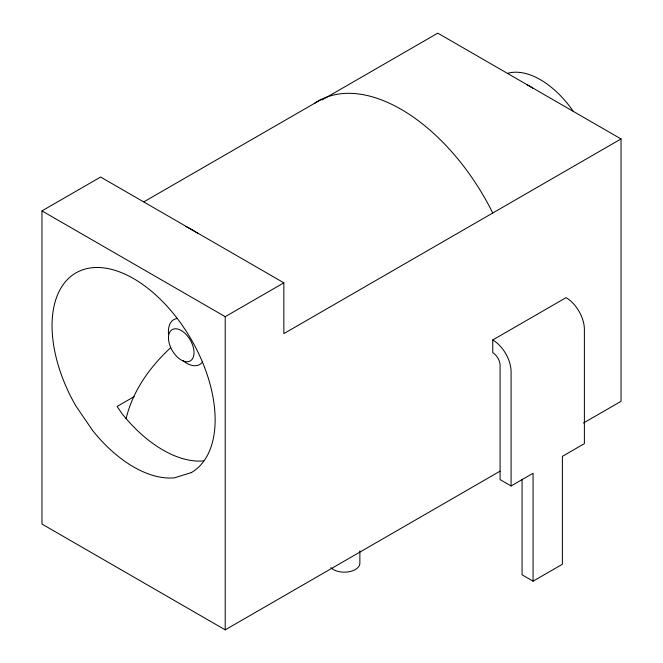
<?xml version="1.0" encoding="UTF-8"?>
<svg xmlns="http://www.w3.org/2000/svg" width="663" height="663" viewBox="0 0 663 663"><rect width="100%" height="100%" fill="white"/><g stroke="black" fill="none" stroke-linecap="round" stroke-linejoin="round"><path stroke-width="0.99" d="M126.094 418.776C132.6 391.079 149.846 367.029 170.441 347.884M500.134 471.128L225.213 629.85L41.968 524.052L41.968 210.892L100.61 177.038L283.855 282.828L283.855 333.613L621.032 138.948L621.032 401.33L583.423 423.044M143.921 201.809L321.447 99.317M322.069 99.956L437.787 33.15L621.032 138.948M41.968 210.892L225.213 316.682L283.855 282.828M134.125 396.64L117.102 406.46L122.141 413.836A115.321 66.582 60 0 0 203.682 460.918M533.069 581.186L533.069 473.274L511.082 485.962L500.084 479.614L500.084 365.354A10.368 5.984 60 0 0 492.758 352.658L492.758 339.962L566.061 297.646A25.915 14.959 60 0 1 584.385 329.387L584.385 443.646L562.39 456.343L562.39 564.254L533.069 581.186L522.079 574.838L522.079 479.258M511.082 485.962L511.082 371.703A25.915 14.959 60 0 0 492.758 339.962M359.876 550.87L359.876 563.202A15.547 8.975 0 0 1 348.348 571.871A15.547 8.975 0 0 1 330.862 567.685M225.213 316.682L225.213 629.85M202.605 361.824A25.915 14.959 60 0 1 182.764 360.44M168.568 334.351A25.915 14.959 60 0 1 177.568 318.464M526.546 84.483A77.745 44.885 60 0 1 532.779 88.113M507.899 73.22A77.745 44.885 60 0 1 573.288 111.301M185.781 226.414A166.073 95.886 60 0 1 198.063 233.467M314.386 103.445A166.073 95.886 60 0 1 492.758 213.005M191.251 472.636L174.369 477.849A115.321 66.582 60 0 1 92.82 430.768L75.93 406.054A115.321 66.582 60 0 1 75.93 272.891A115.321 66.582 60 0 1 191.251 339.473A115.321 66.582 60 0 1 191.251 472.636M168.46 337.873A18.075 10.434 60 0 0 187.629 361.725A18.075 10.434 60 0 0 187.629 336.166A18.075 10.434 60 0 0 168.46 337.873"/></g></svg>
